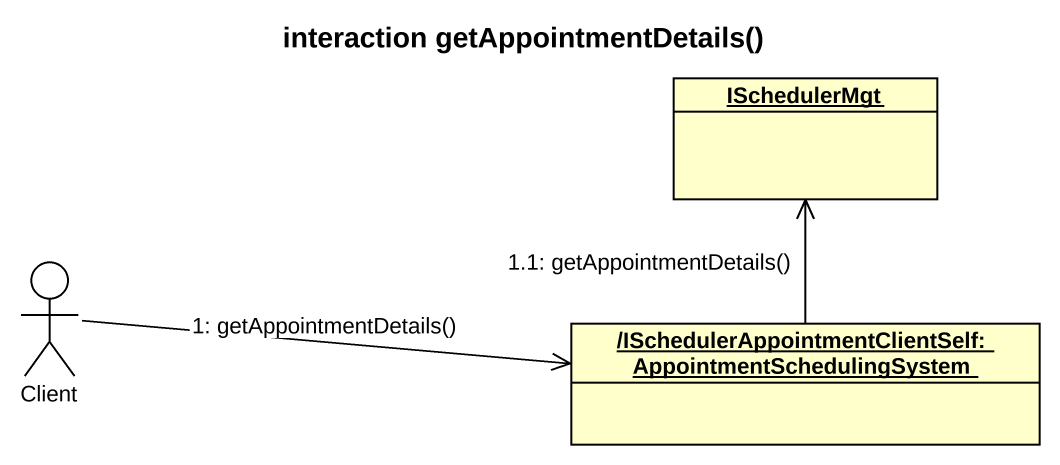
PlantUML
@startuml
title interaction getAppointmentDetails()
allowmixing
hide circle
hide empty members
object ISchedulerMgt
actor Client
object "/ISchedulerAppointmentClientSelf:AppointmentSchedulingSystem" as ISchedulerAppointmentClientS
Client -right-> ISchedulerAppointmentClientS : 1: getAppointmentDetails()
ISchedulerAppointmentClientS -up-> ISchedulerMgt : 1.1: getAppointmentDetails()
@enduml
